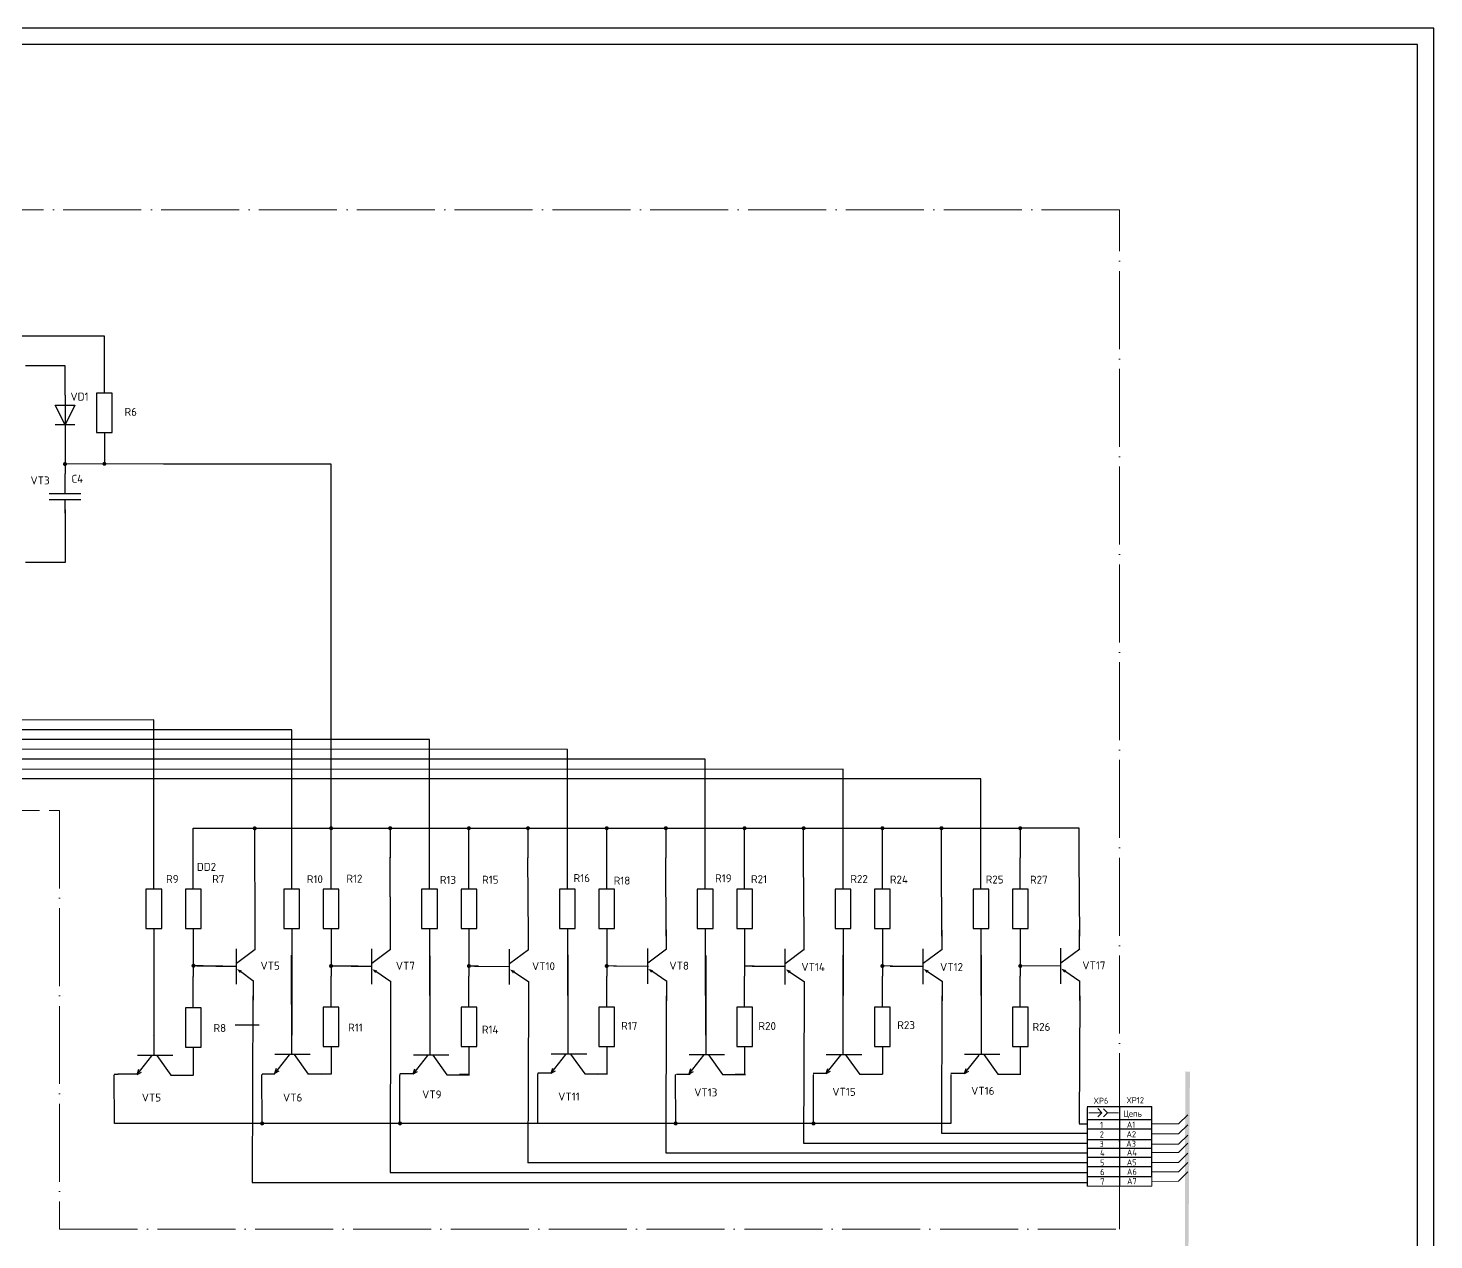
# Model space of a CAD drawing. Header units: millimetres. Extents: x 17259 to 18100, y 22778 to 23372.
# Drawn here: x 17667.1 to 18099.6, y 22999 to 23372 of the extents above; entities that cross this region are included whole.
import ezdxf

# ---------------------------------------------------------------- set-up
doc = ezdxf.new("R2010")
doc.units = ezdxf.units.MM
doc.linetypes.add('ACAD_ISO02W100', pattern=[15, 12, -3])
doc.linetypes.add('ACAD_ISO04W100', pattern=[30, 24, -3, 0, -3])
doc.layers.get('0').update_dxf_attribs({"lineweight": 15})
for name, color, linetype, lineweight in [('0.25-STAMP', 7, 'Continuous', 25), ('0.3-STAMP', 7, 'Continuous', 30), ('Рамка А1', 7, 'Continuous', 25)]:
    doc.layers.add(name, color=color, linetype=linetype, lineweight=lineweight)
doc.layers.add('SHEET1', color=7, linetype='Continuous')
doc.styles.get("Standard").update_dxf_attribs({"font": 'isocpeur.ttf'})
doc.styles.add('ГОСТ 2.304', font='cs_gost2304.shx')

# ---------------------------------------------------------------- blocks, each defined once
blk = doc.blocks.new('Рамка А1-горизонтально')
at = {"layer": '0.25-STAMP'}
blk.add_lwpolyline([(0, 0), (841, 0), (841, 594), (0, 594), (0, 0)], dxfattribs=at)
at = {"layer": '0.3-STAMP'}
blk.add_lwpolyline([(20, 5), (836, 5), (836, 589), (20, 589), (20, 5)], dxfattribs=at)

msp = doc.modelspace()

# ---------------------------------------------------------------- hatches: boundary and pattern name
h = msp.add_hatch(color=256)
h.dxf.hatch_style = 1
h.paths.add_polyline_path([(18024.07, 22990.41), (18024.59, 23050.82), (18023.55, 23050.82), (18023.14, 23050.85), (18023.03, 22990.41)])

# ---------------------------------------------------------------- linework, layer by layer
at = {"color": 0, "linetype": 'ACAD_ISO04W100', "lineweight": 20}
for p, q in [((18002.91, 23316.11), (17418.32, 23316.11)), ((18002.91, 23002.34), (18002.91, 23316.11)), ((17676.79, 23131.19), (17676.79, 23002.34)), ((17676.79, 23002.34), (18002.91, 23002.34))]:
    msp.add_line(p, q, dxfattribs=at)
at = {"color": 0, "linetype": 'ACAD_ISO02W100', "lineweight": 20}
msp.add_line((17643.56, 23131.19), (17676.79, 23131.19), dxfattribs=at)
for p, q in [((17993.46, 23038.12), (17995.69, 23038.12)), ((17995.69, 23038.12), (17997.49, 23038.12)), ((17997.49, 23038.12), (17996.21, 23039.4)), ((17997.49, 23038.12), (17996.21, 23036.85)), ((17999.22, 23038.12), (17997.95, 23039.39)), ((17999.22, 23038.12), (17997.95, 23036.85)), ((18002.55, 23038.12), (17999.22, 23038.12)), ((18012.85, 23034.7), (18021.06, 23034.7)), ((18021.06, 23034.7), (18023.92, 23037.51)), ((18021.06, 23031.62), (18023.92, 23034.43)), ((18012.85, 23031.62), (18021.06, 23031.62)), ((18021.06, 23028.44), (18023.92, 23031.26)), ((18012.85, 23028.44), (18021.06, 23028.44)), ((18012.85, 23025.94), (18021.06, 23025.94)), ((18021.06, 23025.94), (18023.92, 23028.75)), ((18021.06, 23022.85), (18023.92, 23025.66)), ((18012.85, 23022.85), (18021.06, 23022.85)), ((18021.06, 23019.97), (18023.92, 23022.79)), ((18012.85, 23019.97), (18021.06, 23019.97)), ((18012.85, 23015.52), (18012.85, 23018.53)), ((18012.85, 23017.02), (18021.02, 23017.09)), ((18021.02, 23017.09), (18023.88, 23019.9)), ((17992.96, 23015.52), (18012.85, 23015.52))]:
    msp.add_line(p, q)
at = {"linetype": 'Continuous'}
for points, const_width in [([(17678.75, 23237.82, 1), (17678.13, 23237.82, 1)], 0.616), ([(17678.51, 23237.82, 1), (17678.36, 23237.82, 1)], 0.154), ([(17678.51, 23237.82, 1), (17678.36, 23237.82, 1)], 0.154), ([(17678.51, 23237.82, 1), (17678.36, 23237.82, 1)], 0.154), ([(17690.86, 23237.89, 1), (17690.25, 23237.89, 1)], 0.616), ([(17690.63, 23237.89, 1), (17690.48, 23237.89, 1)], 0.154), ([(17690.63, 23237.89, 1), (17690.48, 23237.89, 1)], 0.154), ([(17690.63, 23237.89, 1), (17690.48, 23237.89, 1)], 0.154), ([(17736.15, 23125.73, 1), (17736, 23125.73, 1)], 0.154), ([(17736.15, 23125.73, 1), (17736, 23125.73, 1)], 0.154), ([(17736.15, 23125.73, 1), (17736, 23125.73, 1)], 0.154), ([(17737.13, 23125.68, 1), (17736.51, 23125.68, 1)], 0.616), ([(17760.62, 23125.73, 1), (17760, 23125.73, 1)], 0.616), ([(17760.39, 23125.73, 1), (17760.23, 23125.73, 1)], 0.154), ([(17760.39, 23125.73, 1), (17760.23, 23125.73, 1)], 0.154), ([(17760.39, 23125.73, 1), (17760.23, 23125.73, 1)], 0.154), ([(17760.39, 23125.73, 1), (17760.23, 23125.73, 1)], 0.154), ([(17778.79, 23125.73, 1), (17778.18, 23125.73, 1)], 0.616), ([(17778.56, 23125.73, 1), (17778.41, 23125.73, 1)], 0.154), ([(17778.56, 23125.73, 1), (17778.41, 23125.73, 1)], 0.154), ([(17778.56, 23125.73, 1), (17778.41, 23125.73, 1)], 0.154), ([(17803.03, 23125.73, 1), (17802.41, 23125.73, 1)], 0.616), ([(17802.8, 23125.73, 1), (17802.64, 23125.73, 1)], 0.154), ([(17802.8, 23125.73, 1), (17802.64, 23125.73, 1)], 0.154), ([(17802.8, 23125.73, 1), (17802.64, 23125.73, 1)], 0.154), ([(17821.2, 23125.73, 1), (17820.59, 23125.73, 1)], 0.616), ([(17820.97, 23125.73, 1), (17820.82, 23125.73, 1)], 0.154), ([(17820.97, 23125.73, 1), (17820.82, 23125.73, 1)], 0.154), ([(17820.97, 23125.73, 1), (17820.82, 23125.73, 1)], 0.154), ([(17845.44, 23125.73, 1), (17844.82, 23125.73, 1)], 0.616), ([(17845.21, 23125.73, 1), (17845.05, 23125.73, 1)], 0.154), ([(17845.21, 23125.73, 1), (17845.05, 23125.73, 1)], 0.154), ([(17845.21, 23125.73, 1), (17845.05, 23125.73, 1)], 0.154), ([(17863.62, 23125.73, 1), (17863, 23125.73, 1)], 0.616), ([(17863.38, 23125.73, 1), (17863.23, 23125.73, 1)], 0.154), ([(17863.38, 23125.73, 1), (17863.23, 23125.73, 1)], 0.154), ([(17863.38, 23125.73, 1), (17863.23, 23125.73, 1)], 0.154), ([(17887.85, 23125.73, 1), (17887.24, 23125.73, 1)], 0.616), ([(17887.62, 23125.73, 1), (17887.47, 23125.73, 1)], 0.154), ([(17887.62, 23125.73, 1), (17887.47, 23125.73, 1)], 0.154), ([(17887.62, 23125.73, 1), (17887.47, 23125.73, 1)], 0.154), ([(17906.03, 23125.73, 1), (17905.41, 23125.73, 1)], 0.616), ([(17905.8, 23125.73, 1), (17905.64, 23125.73, 1)], 0.154), ([(17905.8, 23125.73, 1), (17905.64, 23125.73, 1)], 0.154), ([(17905.8, 23125.73, 1), (17905.64, 23125.73, 1)], 0.154), ([(17930.26, 23125.73, 1), (17929.65, 23125.73, 1)], 0.616), ([(17930.03, 23125.73, 1), (17929.88, 23125.73, 1)], 0.154), ([(17930.03, 23125.73, 1), (17929.88, 23125.73, 1)], 0.154), ([(17930.03, 23125.73, 1), (17929.88, 23125.73, 1)], 0.154), ([(17948.44, 23125.73, 1), (17947.82, 23125.73, 1)], 0.616), ([(17948.21, 23125.73, 1), (17948.05, 23125.73, 1)], 0.154), ([(17948.21, 23125.73, 1), (17948.05, 23125.73, 1)], 0.154), ([(17948.21, 23125.73, 1), (17948.05, 23125.73, 1)], 0.154), ([(17972.67, 23125.73, 1), (17972.06, 23125.73, 1)], 0.616), ([(17972.44, 23125.73, 1), (17972.29, 23125.73, 1)], 0.154), ([(17972.44, 23125.73, 1), (17972.29, 23125.73, 1)], 0.154), ([(17972.44, 23125.73, 1), (17972.29, 23125.73, 1)], 0.154), ([(17718.28, 23083.4, 1), (17717.66, 23083.4, 1)], 0.616), ([(17760.62, 23083.32, 1), (17760, 23083.32, 1)], 0.616), ([(17760.39, 23083.32, 1), (17760.23, 23083.32, 1)], 0.154), ([(17760.39, 23083.32, 1), (17760.23, 23083.32, 1)], 0.154), ([(17760.39, 23083.32, 1), (17760.23, 23083.32, 1)], 0.154), ([(17803.03, 23083.32, 1), (17802.41, 23083.32, 1)], 0.616), ([(17802.8, 23083.32, 1), (17802.64, 23083.32, 1)], 0.154), ([(17802.8, 23083.32, 1), (17802.64, 23083.32, 1)], 0.154), ([(17802.8, 23083.32, 1), (17802.64, 23083.32, 1)], 0.154), ([(17845.44, 23083.32, 1), (17844.82, 23083.32, 1)], 0.616), ([(17845.21, 23083.32, 1), (17845.05, 23083.32, 1)], 0.154), ([(17845.21, 23083.32, 1), (17845.05, 23083.32, 1)], 0.154), ([(17845.21, 23083.32, 1), (17845.05, 23083.32, 1)], 0.154), ([(17930.26, 23083.32, 1), (17929.65, 23083.32, 1)], 0.616), ([(17930.03, 23083.32, 1), (17929.88, 23083.32, 1)], 0.154), ([(17930.03, 23083.32, 1), (17929.88, 23083.32, 1)], 0.154), ([(17930.03, 23083.32, 1), (17929.88, 23083.32, 1)], 0.154), ([(17972.67, 23083.32, 1), (17972.06, 23083.32, 1)], 0.616), ([(17972.44, 23083.32, 1), (17972.29, 23083.32, 1)], 0.154), ([(17972.44, 23083.32, 1), (17972.29, 23083.32, 1)], 0.154), ([(17972.44, 23083.32, 1), (17972.29, 23083.32, 1)], 0.154), ([(17739.41, 23034.85, 1), (17738.79, 23034.85, 1)], 0.616), ([(17739.18, 23034.85, 1), (17739.03, 23034.85, 1)], 0.154), ([(17739.18, 23034.85, 1), (17739.03, 23034.85, 1)], 0.154), ([(17739.18, 23034.85, 1), (17739.03, 23034.85, 1)], 0.154), ([(17781.82, 23034.85, 1), (17781.21, 23034.85, 1)], 0.616), ([(17781.59, 23034.85, 1), (17781.44, 23034.85, 1)], 0.154), ([(17781.59, 23034.85, 1), (17781.44, 23034.85, 1)], 0.154), ([(17781.59, 23034.85, 1), (17781.44, 23034.85, 1)], 0.154), ([(17866.65, 23034.85, 1), (17866.03, 23034.85, 1)], 0.616), ([(17866.41, 23034.85, 1), (17866.26, 23034.85, 1)], 0.154), ([(17866.41, 23034.85, 1), (17866.26, 23034.85, 1)], 0.154), ([(17866.41, 23034.85, 1), (17866.26, 23034.85, 1)], 0.154), ([(17909.06, 23034.85, 1), (17908.44, 23034.85, 1)], 0.616), ([(17908.83, 23034.85, 1), (17908.67, 23034.85, 1)], 0.154), ([(17908.83, 23034.85, 1), (17908.67, 23034.85, 1)], 0.154), ([(17908.83, 23034.85, 1), (17908.67, 23034.85, 1)], 0.154)]:
    msp.add_lwpolyline(points, format="xyb", close=True, dxfattribs=dict(at, const_width=const_width))
for centre, start, end in [((17932.98, 23083.31), 0, 180), ((17932.98, 23083.31), 180, 0), ((17705.79, 23061.95), 0, 180), ((17705.79, 23061.95), 180, 0)]:
    msp.add_arc(centre, 0.0769, start, end, dxfattribs=at)
at = {"layer": '0.25-STAMP'}
for p, q in [((17992.96, 23040.08), (18012.85, 23040.08)), ((17992.96, 23039.79), (17992.96, 23018.55)), ((18002.91, 23040.08), (18002.91, 23018.84)), ((18012.85, 23018.55), (18012.85, 23040.08)), ((18012.85, 23035.92), (17992.96, 23035.92)), ((18012.85, 23033.12), (17992.96, 23033.12)), ((17992.96, 23029.87), (18012.85, 23029.87)), ((17992.96, 23027.19), (18012.85, 23027.19)), ((17992.96, 23024.49), (18012.85, 23024.49)), ((18012.85, 23021.44), (17992.96, 23021.44)), ((17992.96, 23018.53), (18012.85, 23018.53))]:
    msp.add_line(p, q, dxfattribs=at)
at = {"layer": 'SHEET1', "linetype": 'Continuous'}
for p, q in [((17690.56, 23277.2), (17628.13, 23277.25)), ((17690.56, 23268.11), (17690.56, 23277.2)), ((17678.44, 23268.11), (17666.32, 23268.11)), ((17678.44, 23265.08), (17678.44, 23268.11)), ((17690.56, 23262.05), (17690.56, 23268.11)), ((17688.13, 23259.63), (17688.13, 23247.51)), ((17691.77, 23259.63), (17688.13, 23259.63)), ((17690.56, 23259.63), (17690.56, 23262.05)), ((17692.98, 23259.63), (17691.77, 23259.63)), ((17692.98, 23253.57), (17692.98, 23259.63)), ((17692.98, 23247.51), (17692.98, 23253.57)), ((17688.13, 23247.51), (17692.98, 23247.51)), ((17690.56, 23247.51), (17690.56, 23244.01)), ((17690.56, 23243.95), (17690.56, 23237.89)), ((17678.44, 23240.85), (17678.44, 23237.82)), ((17690.56, 23237.89), (17678.44, 23237.82)), ((17678.44, 23237.82), (17678.44, 23234.79)), ((17708.73, 23237.82), (17690.56, 23237.89)), ((17760.31, 23237.82), (17708.73, 23237.82)), ((17760.31, 23125.73), (17760.31, 23237.82)), ((17678.44, 23228.73), (17678.44, 23234.79)), ((17673.56, 23228.8), (17683.26, 23228.8)), ((17678.41, 23231.83), (17678.41, 23228.8)), ((17673.56, 23226.94), (17683.26, 23226.94)), ((17678.41, 23226.94), (17678.41, 23222.74)), ((17678.44, 23223.78), (17678.44, 23213.58)), ((17678.44, 23213.58), (17678.44, 23207.52)), ((17678.44, 23207.52), (17666.32, 23207.52)), ((17705.78, 23159.05), (17563.32, 23158.98)), ((17705.78, 23116.57), (17705.78, 23159.05)), ((17748.19, 23156.02), (17563.24, 23156.02)), ((17748.19, 23116.57), (17748.19, 23156.02)), ((17790.6, 23152.99), (17563.24, 23152.99)), ((17790.6, 23116.57), (17790.6, 23152.99)), ((17833.01, 23149.96), (17563.32, 23150.04)), ((17875.43, 23146.93), (17563.4, 23146.93)), ((17833.01, 23116.57), (17833.01, 23149.96)), ((17875.43, 23116.57), (17875.43, 23146.93)), ((17917.84, 23143.91), (17563.32, 23143.83)), ((17917.84, 23116.57), (17917.84, 23143.91)), ((17960.25, 23140.88), (17563.4, 23140.88)), ((17960.25, 23116.57), (17960.25, 23140.88)), ((17717.9, 23125.73), (17736.07, 23125.73)), ((17717.9, 23116.57), (17717.9, 23125.73)), ((17736.07, 23125.73), (17760.31, 23125.73)), ((17736.96, 23092.66), (17736.82, 23125.69)), ((17760.31, 23125.73), (17778.48, 23125.73)), ((17760.31, 23116.57), (17760.31, 23125.73)), ((17778.48, 23125.73), (17802.72, 23125.73)), ((17778.48, 23125.73), (17778.48, 23116.64)), ((17802.72, 23125.73), (17820.9, 23125.73)), ((17802.72, 23116.57), (17802.72, 23125.73)), ((17820.9, 23125.73), (17845.13, 23125.73)), ((17820.9, 23125.73), (17820.9, 23116.64)), ((17845.13, 23125.73), (17863.31, 23125.73)), ((17845.13, 23116.57), (17845.13, 23125.73)), ((17863.31, 23125.73), (17887.54, 23125.73)), ((17863.31, 23125.73), (17863.31, 23116.64)), ((17887.54, 23125.73), (17905.72, 23125.73)), ((17887.54, 23116.57), (17887.54, 23125.73)), ((17905.72, 23125.73), (17929.95, 23125.73)), ((17905.72, 23116.64), (17905.72, 23125.73)), ((17929.95, 23125.73), (17948.13, 23125.73)), ((17929.95, 23116.57), (17929.95, 23125.73)), ((17948.13, 23125.73), (17972.37, 23125.73)), ((17948.13, 23116.64), (17948.13, 23125.73)), ((17990.54, 23125.73), (17972.37, 23125.73)), ((17972.37, 23125.73), (17972.37, 23116.57)), ((17778.61, 23092.63), (17778.47, 23116.83)), ((17778.62, 23092.45), (17778.48, 23116.64)), ((17821.04, 23092.45), (17820.9, 23116.64)), ((17863.45, 23092.45), (17863.31, 23116.64)), ((17905.86, 23092.45), (17905.72, 23116.64)), ((17948.27, 23092.45), (17948.13, 23116.64)), ((17990.68, 23092.45), (17990.54, 23116.64)), ((17736.97, 23088.28), (17736.97, 23094.33)), ((17778.61, 23088.25), (17778.61, 23094.31)), ((17821.01, 23088.16), (17821.01, 23094.22)), ((17863.52, 23088.35), (17863.52, 23094.41)), ((17905.88, 23088.19), (17905.88, 23094.25)), ((17948.3, 23088.29), (17948.3, 23094.34)), ((17990.63, 23088.39), (17990.63, 23094.45)), ((17705.78, 23086.35), (17705.79, 23055.8)), ((17717.9, 23086.35), (17717.9, 23083.32)), ((17731.17, 23077.73), (17731.17, 23088.63)), ((17736.99, 23088.43), (17731.17, 23084.07)), ((17748.08, 23086.69), (17748.09, 23056.14)), ((17748.19, 23086.35), (17748.19, 23062.07)), ((17760.31, 23086.35), (17760.31, 23083.32)), ((17772.82, 23077.71), (17772.82, 23088.61)), ((17778.63, 23088.41), (17772.82, 23084.04)), ((17790.6, 23086.35), (17790.72, 23062.07)), ((17790.71, 23086.47), (17790.72, 23055.93)), ((17802.72, 23086.35), (17802.72, 23083.32)), ((17815.21, 23077.62), (17815.21, 23088.52)), ((17821.03, 23088.32), (17815.21, 23083.95)), ((17833.01, 23086.35), (17833.12, 23062.07)), ((17833.14, 23086.73), (17833.15, 23056.19)), ((17845.13, 23086.35), (17845.13, 23083.32)), ((17857.73, 23077.8), (17857.73, 23088.71)), ((17863.54, 23088.5), (17857.73, 23084.14)), ((17875.43, 23086.35), (17875.51, 23062.07)), ((17875.58, 23086.55), (17875.59, 23056.01)), ((17887.54, 23086.35), (17887.54, 23083.32)), ((17900.08, 23077.64), (17900.08, 23088.55)), ((17905.9, 23088.34), (17900.08, 23083.98)), ((17917.76, 23086.6), (17917.78, 23056.06)), ((17917.84, 23086.35), (17917.77, 23062.07)), ((17929.95, 23086.35), (17929.95, 23083.32)), ((17942.51, 23077.74), (17942.51, 23088.64)), ((17948.32, 23088.44), (17942.51, 23084.08)), ((17960.25, 23086.35), (17960.3, 23062.07)), ((17960.29, 23086.62), (17960.3, 23056.08)), ((17972.37, 23086.35), (17972.37, 23083.32)), ((17984.83, 23077.84), (17984.83, 23088.75)), ((17990.65, 23088.54), (17984.83, 23084.18)), ((17717.9, 23083.32), (17717.9, 23080.06)), ((17720.99, 23083.39), (17717.97, 23083.4)), ((17725.02, 23083.3), (17718.96, 23083.3)), ((17726.98, 23083.31), (17720.92, 23083.31)), ((17724.87, 23083.3), (17731.17, 23083.3)), ((17736.28, 23078.7), (17732.4, 23081.6)), ((17760.31, 23083.32), (17760.31, 23080.22)), ((17763.33, 23083.31), (17760.31, 23083.32)), ((17766.66, 23083.28), (17760.6, 23083.28)), ((17768.62, 23083.29), (17762.57, 23083.29)), ((17766.52, 23083.28), (17772.82, 23083.28)), ((17778.72, 23078.4), (17774.05, 23081.58)), ((17805.72, 23083.24), (17802.69, 23083.24)), ((17802.72, 23083.32), (17802.72, 23080.22)), ((17804.44, 23083.27), (17815.21, 23083.18)), ((17821.11, 23078.31), (17816.44, 23081.49)), ((17845.13, 23083.32), (17845.13, 23080.22)), ((17848.15, 23083.31), (17845.13, 23083.32)), ((17847.18, 23083.35), (17857.95, 23083.27)), ((17863.63, 23078.5), (17858.96, 23081.68)), ((17890.53, 23083.22), (17887.5, 23083.23)), ((17887.54, 23083.32), (17887.54, 23080.22)), ((17889.87, 23083.23), (17900.08, 23083.21)), ((17905.98, 23078.34), (17901.31, 23081.52)), ((17929.95, 23083.32), (17929.95, 23080.22)), ((17932.98, 23083.31), (17929.95, 23083.32)), ((17932.38, 23083.29), (17942.51, 23083.31)), ((17948.41, 23078.44), (17943.74, 23081.61)), ((17972.37, 23083.32), (17972.37, 23080.22)), ((17972.4, 23083.42), (17984.83, 23083.41)), ((17990.74, 23078.54), (17986.07, 23081.72)), ((17736.32, 23078.8), (17736.32, 23072.75)), ((17778.61, 23078.57), (17778.61, 23072.51)), ((17821.01, 23078.48), (17821.01, 23072.42)), ((17863.52, 23078.67), (17863.52, 23072.61)), ((17905.88, 23078.5), (17905.88, 23072.45)), ((17948.3, 23078.6), (17948.3, 23072.54)), ((17990.63, 23078.71), (17990.63, 23072.65)), ((17736.21, 23074.17), (17736.07, 23016.67)), ((17778.62, 23074.17), (17778.48, 23019.7)), ((17821.04, 23074.17), (17820.9, 23022.73)), ((17863.45, 23074.17), (17863.31, 23025.76)), ((17905.86, 23074.17), (17905.72, 23028.79)), ((17948.27, 23074.17), (17948.13, 23031.82)), ((17990.68, 23074.17), (17990.54, 23034.85)), ((17730.75, 23065.2), (17738.14, 23065.2)), ((17700.67, 23049.93), (17705.18, 23055.63)), ((17711.6, 23055.75), (17700.7, 23055.75)), ((17711.11, 23049.71), (17706.76, 23055.75)), ((17742.97, 23050.27), (17747.48, 23055.97)), ((17753.9, 23056.09), (17743, 23056.09)), ((17753.41, 23050.05), (17749.06, 23056.09)), ((17785.6, 23050.06), (17790.11, 23055.76)), ((17796.53, 23055.88), (17785.62, 23055.88)), ((17796.03, 23049.83), (17791.68, 23055.88)), ((17828.02, 23050.32), (17832.54, 23056.02)), ((17838.96, 23056.14), (17828.05, 23056.14)), ((17838.46, 23050.09), (17834.11, 23056.14)), ((17870.47, 23050.14), (17874.98, 23055.84)), ((17881.4, 23055.96), (17870.49, 23055.96)), ((17880.9, 23049.91), (17876.55, 23055.96)), ((17912.65, 23050.18), (17917.17, 23055.88)), ((17923.59, 23056), (17912.68, 23056)), ((17923.09, 23049.96), (17918.74, 23056)), ((17955.18, 23050.21), (17959.69, 23055.91)), ((17966.12, 23056.03), (17955.21, 23056.03)), ((17965.62, 23049.99), (17961.27, 23056.03)), ((17700.68, 23049.94), (17702.01, 23050.67)), ((17700.69, 23049.95), (17701.17, 23051.53)), ((17742.98, 23050.28), (17744.31, 23051.01)), ((17742.99, 23050.29), (17743.47, 23051.87)), ((17785.61, 23050.08), (17786.1, 23051.65)), ((17785.61, 23050.07), (17786.94, 23050.8)), ((17828.04, 23050.34), (17828.53, 23051.91)), ((17828.04, 23050.33), (17829.37, 23051.06)), ((17870.48, 23050.16), (17870.97, 23051.73)), ((17870.48, 23050.15), (17871.81, 23050.88)), ((17912.66, 23050.19), (17914, 23050.92)), ((17912.67, 23050.2), (17913.16, 23051.78)), ((17955.19, 23050.22), (17956.52, 23050.95)), ((17955.2, 23050.23), (17955.68, 23051.81)), ((17693.61, 23049.97), (17694.79, 23049.97)), ((17693.66, 23034.85), (17693.61, 23049.8)), ((17700.75, 23049.98), (17694.69, 23049.98)), ((17710.99, 23049.73), (17718.01, 23049.73)), ((17739.05, 23049.8), (17739.1, 23049.96)), ((17739.1, 23034.85), (17739.05, 23049.8)), ((17743.05, 23050.04), (17739.1, 23050.03)), ((17753.29, 23050.07), (17760.31, 23050.07)), ((17760.31, 23049.99), (17757.28, 23049.96)), ((17785.68, 23050.1), (17781.46, 23050.1)), ((17781.47, 23049.8), (17781.64, 23049.96)), ((17781.51, 23034.85), (17781.47, 23049.8)), ((17795.92, 23049.86), (17802.94, 23049.86)), ((17802.72, 23049.99), (17799.81, 23049.96)), ((17823.88, 23049.8), (17824.03, 23050.37)), ((17823.93, 23034.85), (17823.88, 23049.8)), ((17828.11, 23050.36), (17823.92, 23050.36)), ((17838.35, 23050.12), (17845.36, 23050.12)), ((17845.13, 23049.99), (17842.21, 23049.96)), ((17866.29, 23049.8), (17866.42, 23049.96)), ((17866.34, 23034.85), (17866.29, 23049.8)), ((17870.75, 23049.96), (17866.56, 23049.96)), ((17880.79, 23049.94), (17887.8, 23049.94)), ((17887.54, 23049.99), (17884.6, 23049.96)), ((17912.74, 23050.23), (17908.68, 23050.23)), ((17908.7, 23049.8), (17908.68, 23049.96)), ((17908.75, 23034.85), (17908.7, 23049.8)), ((17922.98, 23049.98), (17929.99, 23049.98)), ((17929.95, 23049.99), (17926.86, 23049.96)), ((17955.26, 23050.26), (17951.01, 23050.23)), ((17951.14, 23034.93), (17951.1, 23049.89)), ((17965.5, 23050.01), (17972.52, 23050.01)), ((17972.37, 23049.99), (17969.39, 23049.96)), ((17739.1, 23034.85), (17693.66, 23034.85)), ((17781.51, 23034.85), (17739.1, 23034.85)), ((17823.93, 23034.85), (17781.51, 23034.85)), ((17866.34, 23034.85), (17823.93, 23034.85)), ((17908.75, 23034.85), (17866.34, 23034.85)), ((17951.16, 23034.85), (17908.75, 23034.85)), ((17948.13, 23031.82), (17992.96, 23031.82)), ((17863.31, 23025.76), (17992.96, 23025.76)), ((17905.72, 23028.79), (17992.96, 23028.79)), ((17992.96, 23022.73), (17820.9, 23022.73)), ((17736.07, 23016.67), (17992.96, 23016.67)), ((17778.48, 23019.7), (17992.96, 23019.7))]:
    msp.add_line(p, q, dxfattribs=at)
at = {"layer": 'SHEET1', "linetype": 'ACAD_ISO04W100'}
for p, q in [((17678.44, 23259.02), (17678.44, 23265.08)), ((17678.44, 23259.02), (17678.44, 23246.9)), ((17675.41, 23255.99), (17681.47, 23255.99)), ((17678.44, 23249.93), (17675.41, 23255.99)), ((17681.47, 23255.99), (17678.44, 23249.93)), ((17681.47, 23249.93), (17675.41, 23249.93)), ((17678.44, 23246.9), (17678.44, 23240.85)), ((17990.54, 23116.64), (17990.54, 23125.73)), ((17705.78, 23110.51), (17705.78, 23116.57)), ((17717.9, 23110.51), (17717.9, 23116.57)), ((17748.19, 23110.51), (17748.19, 23116.57)), ((17760.31, 23110.51), (17760.31, 23116.57)), ((17790.6, 23110.51), (17790.6, 23116.57)), ((17802.72, 23110.51), (17802.72, 23116.57)), ((17833.01, 23110.51), (17833.01, 23116.57)), ((17845.13, 23110.51), (17845.13, 23116.57)), ((17875.43, 23110.51), (17875.43, 23116.57)), ((17887.54, 23110.51), (17887.54, 23116.57)), ((17917.84, 23110.51), (17917.84, 23116.57)), ((17929.95, 23110.51), (17929.95, 23116.57)), ((17960.25, 23110.51), (17960.25, 23116.57)), ((17972.37, 23110.51), (17972.37, 23116.57)), ((17708.2, 23106.95), (17703.36, 23106.95)), ((17703.36, 23106.95), (17703.36, 23100.89)), ((17705.78, 23106.95), (17705.78, 23110.45)), ((17708.2, 23094.83), (17708.2, 23106.95)), ((17720.32, 23106.95), (17715.47, 23106.95)), ((17715.47, 23106.95), (17715.47, 23100.89)), ((17717.9, 23106.95), (17717.9, 23110.45)), ((17720.32, 23094.83), (17720.32, 23106.95)), ((17750.61, 23106.95), (17745.77, 23106.95)), ((17745.77, 23106.95), (17745.77, 23100.89)), ((17748.19, 23106.95), (17748.19, 23110.45)), ((17750.61, 23094.83), (17750.61, 23106.95)), ((17762.73, 23106.95), (17757.88, 23106.95)), ((17757.88, 23106.95), (17757.88, 23100.89)), ((17760.31, 23106.95), (17760.31, 23110.45)), ((17762.73, 23094.83), (17762.73, 23106.95)), ((17793.03, 23106.95), (17788.18, 23106.95)), ((17788.18, 23106.95), (17788.18, 23100.89)), ((17790.6, 23106.95), (17790.6, 23110.45)), ((17793.03, 23094.83), (17793.03, 23106.95)), ((17805.14, 23106.95), (17800.3, 23106.95)), ((17800.3, 23106.95), (17800.3, 23100.89)), ((17802.72, 23106.95), (17802.72, 23110.45)), ((17805.14, 23094.83), (17805.14, 23106.95)), ((17835.44, 23106.95), (17830.59, 23106.95)), ((17830.59, 23106.95), (17830.59, 23100.89)), ((17833.01, 23106.95), (17833.01, 23110.45)), ((17835.44, 23094.83), (17835.44, 23106.95)), ((17847.56, 23106.95), (17842.71, 23106.95)), ((17842.71, 23106.95), (17842.71, 23100.89)), ((17845.13, 23106.95), (17845.13, 23110.45)), ((17847.56, 23094.83), (17847.56, 23106.95)), ((17877.85, 23106.95), (17873, 23106.95)), ((17873, 23106.95), (17873, 23100.89)), ((17875.43, 23106.95), (17875.43, 23110.45)), ((17877.85, 23094.83), (17877.85, 23106.95)), ((17889.97, 23106.95), (17885.12, 23106.95)), ((17885.12, 23106.95), (17885.12, 23100.89)), ((17887.54, 23106.95), (17887.54, 23110.45)), ((17889.97, 23094.83), (17889.97, 23106.95)), ((17920.26, 23106.95), (17915.41, 23106.95)), ((17915.41, 23106.95), (17915.41, 23100.89)), ((17917.84, 23106.95), (17917.84, 23110.45)), ((17920.26, 23094.83), (17920.26, 23106.95)), ((17932.38, 23106.95), (17927.53, 23106.95)), ((17927.53, 23106.95), (17927.53, 23100.89)), ((17929.95, 23106.95), (17929.95, 23110.45)), ((17932.38, 23094.83), (17932.38, 23106.95)), ((17962.67, 23106.95), (17957.83, 23106.95)), ((17957.83, 23106.95), (17957.83, 23100.89)), ((17960.25, 23106.95), (17960.25, 23110.45)), ((17962.67, 23094.83), (17962.67, 23106.95)), ((17974.79, 23106.95), (17969.94, 23106.95)), ((17969.94, 23106.95), (17969.94, 23100.89)), ((17972.37, 23106.95), (17972.37, 23110.45)), ((17974.79, 23094.83), (17974.79, 23106.95)), ((17703.36, 23100.89), (17703.36, 23094.83)), ((17715.47, 23100.89), (17715.47, 23094.83)), ((17745.77, 23100.89), (17745.77, 23094.83)), ((17757.88, 23100.89), (17757.88, 23094.83)), ((17788.18, 23100.89), (17788.18, 23094.83)), ((17800.3, 23100.89), (17800.3, 23094.83)), ((17830.59, 23100.89), (17830.59, 23094.83)), ((17842.71, 23100.89), (17842.71, 23094.83)), ((17873, 23100.89), (17873, 23094.83)), ((17885.12, 23100.89), (17885.12, 23094.83)), ((17915.41, 23100.89), (17915.41, 23094.83)), ((17927.53, 23100.89), (17927.53, 23094.83)), ((17957.83, 23100.89), (17957.83, 23094.83)), ((17969.94, 23100.89), (17969.94, 23094.83)), ((17703.36, 23094.83), (17704.57, 23094.83)), ((17704.57, 23094.83), (17708.2, 23094.83)), ((17705.78, 23094.83), (17705.78, 23092.41)), ((17715.47, 23094.83), (17716.68, 23094.83)), ((17716.68, 23094.83), (17720.32, 23094.83)), ((17717.9, 23094.83), (17717.9, 23092.41)), ((17745.77, 23094.83), (17746.98, 23094.83)), ((17746.98, 23094.83), (17750.61, 23094.83)), ((17748.19, 23094.83), (17748.19, 23092.41)), ((17757.88, 23094.83), (17759.1, 23094.83)), ((17759.1, 23094.83), (17762.73, 23094.83)), ((17760.31, 23094.83), (17760.31, 23092.41)), ((17788.18, 23094.83), (17789.39, 23094.83)), ((17789.39, 23094.83), (17793.03, 23094.83)), ((17790.6, 23094.83), (17790.6, 23092.41)), ((17800.3, 23094.83), (17801.51, 23094.83)), ((17801.51, 23094.83), (17805.14, 23094.83)), ((17802.72, 23094.83), (17802.72, 23092.41)), ((17830.59, 23094.83), (17831.8, 23094.83)), ((17831.8, 23094.83), (17835.44, 23094.83)), ((17833.01, 23094.83), (17833.01, 23092.41)), ((17842.71, 23094.83), (17843.92, 23094.83)), ((17843.92, 23094.83), (17847.56, 23094.83)), ((17845.13, 23094.83), (17845.13, 23092.41)), ((17873, 23094.83), (17874.21, 23094.83)), ((17874.21, 23094.83), (17877.85, 23094.83)), ((17875.43, 23094.83), (17875.43, 23092.41)), ((17885.12, 23094.83), (17886.33, 23094.83)), ((17886.33, 23094.83), (17889.97, 23094.83)), ((17887.54, 23094.83), (17887.54, 23092.41)), ((17915.41, 23094.83), (17916.63, 23094.83)), ((17916.63, 23094.83), (17920.26, 23094.83)), ((17917.84, 23094.83), (17917.84, 23092.41)), ((17927.53, 23094.83), (17928.74, 23094.83)), ((17928.74, 23094.83), (17932.38, 23094.83)), ((17929.95, 23094.83), (17929.95, 23092.41)), ((17957.83, 23094.83), (17959.04, 23094.83)), ((17959.04, 23094.83), (17962.67, 23094.83)), ((17960.25, 23094.83), (17960.25, 23092.41)), ((17969.94, 23094.83), (17971.15, 23094.83)), ((17971.15, 23094.83), (17974.79, 23094.83)), ((17972.37, 23094.83), (17972.37, 23092.41)), ((17705.78, 23092.41), (17705.78, 23086.35)), ((17717.9, 23092.41), (17717.9, 23086.35)), ((17748.19, 23092.41), (17748.19, 23086.35)), ((17760.31, 23092.41), (17760.31, 23086.35)), ((17790.6, 23092.41), (17790.6, 23086.35)), ((17802.72, 23092.41), (17802.72, 23086.35)), ((17833.01, 23092.41), (17833.01, 23086.35)), ((17845.13, 23092.41), (17845.13, 23086.35)), ((17875.43, 23092.41), (17875.43, 23086.35)), ((17887.54, 23092.41), (17887.54, 23086.35)), ((17917.84, 23092.41), (17917.84, 23086.35)), ((17929.95, 23092.41), (17929.95, 23086.35)), ((17960.25, 23092.41), (17960.25, 23086.35)), ((17972.37, 23092.41), (17972.37, 23086.35)), ((17717.9, 23074), (17717.9, 23080.06)), ((17760.31, 23074.16), (17760.31, 23080.22)), ((17802.72, 23074.16), (17802.72, 23080.22)), ((17845.13, 23074.16), (17845.13, 23080.22)), ((17887.54, 23074.16), (17887.54, 23080.22)), ((17929.95, 23074.16), (17929.95, 23080.22)), ((17972.37, 23074.16), (17972.37, 23080.22)), ((17717.9, 23070.44), (17717.9, 23073.94)), ((17760.31, 23070.59), (17760.31, 23074.1)), ((17802.72, 23070.59), (17802.72, 23074.1)), ((17845.13, 23070.59), (17845.13, 23074.1)), ((17887.54, 23070.59), (17887.54, 23074.1)), ((17929.95, 23070.59), (17929.95, 23074.1)), ((17972.37, 23070.59), (17972.37, 23074.1)), ((17720.33, 23070.44), (17715.48, 23070.44)), ((17715.48, 23070.44), (17715.48, 23064.38)), ((17720.33, 23058.32), (17720.33, 23070.44)), ((17762.73, 23070.59), (17757.88, 23070.59)), ((17757.88, 23070.59), (17757.88, 23064.53)), ((17762.73, 23058.48), (17762.73, 23070.59)), ((17805.14, 23070.59), (17800.3, 23070.59)), ((17800.3, 23070.59), (17800.3, 23064.53)), ((17847.56, 23070.59), (17842.71, 23070.59)), ((17842.71, 23070.59), (17842.71, 23064.53)), ((17847.56, 23058.48), (17847.56, 23070.59)), ((17889.97, 23070.59), (17885.12, 23070.59)), ((17885.12, 23070.59), (17885.12, 23064.53)), ((17889.97, 23058.48), (17889.97, 23070.59)), ((17932.38, 23070.59), (17927.53, 23070.59)), ((17927.53, 23070.59), (17927.53, 23064.53)), ((17932.38, 23058.48), (17932.38, 23070.59)), ((17974.79, 23070.59), (17969.94, 23070.59)), ((17969.94, 23070.59), (17969.94, 23064.53)), ((17974.79, 23058.48), (17974.79, 23070.59)), ((17715.48, 23064.38), (17715.48, 23058.32)), ((17757.88, 23064.53), (17757.88, 23058.48)), ((17800.3, 23064.53), (17800.3, 23058.48)), ((17842.71, 23064.53), (17842.71, 23058.48)), ((17885.12, 23064.53), (17885.12, 23058.48)), ((17927.53, 23064.53), (17927.53, 23058.48)), ((17969.94, 23064.53), (17969.94, 23058.48)), ((17715.48, 23058.32), (17716.69, 23058.32)), ((17716.69, 23058.32), (17720.33, 23058.32)), ((17717.9, 23058.32), (17717.9, 23055.9)), ((17717.9, 23055.9), (17717.9, 23049.84)), ((17757.88, 23058.48), (17759.1, 23058.48)), ((17759.1, 23058.48), (17762.73, 23058.48)), ((17760.31, 23058.48), (17760.31, 23056.05)), ((17760.31, 23056.05), (17760.31, 23049.99)), ((17800.3, 23058.48), (17801.51, 23058.48)), ((17801.51, 23058.48), (17805.14, 23058.48)), ((17802.72, 23058.48), (17802.72, 23056.05)), ((17802.72, 23056.05), (17802.72, 23049.99)), ((17842.71, 23058.48), (17843.92, 23058.48)), ((17843.92, 23058.48), (17847.56, 23058.48)), ((17845.13, 23058.48), (17845.13, 23056.05)), ((17845.13, 23056.05), (17845.13, 23049.99)), ((17885.12, 23058.48), (17886.33, 23058.48)), ((17886.33, 23058.48), (17889.97, 23058.48)), ((17887.54, 23058.48), (17887.54, 23056.05)), ((17887.54, 23056.05), (17887.54, 23049.99)), ((17927.53, 23058.48), (17928.74, 23058.48)), ((17928.74, 23058.48), (17932.38, 23058.48)), ((17929.95, 23058.48), (17929.95, 23056.05)), ((17929.95, 23056.05), (17929.95, 23049.99)), ((17969.94, 23058.48), (17971.15, 23058.48)), ((17971.15, 23058.48), (17974.79, 23058.48)), ((17972.37, 23058.48), (17972.37, 23056.05)), ((17972.37, 23056.05), (17972.37, 23049.99))]:
    msp.add_line(p, q, dxfattribs=at)
at = {"layer": 'SHEET1', "linetype": 'ACAD_ISO04W100', "lineweight": -2}
msp.add_line((17805.14, 23058.48), (17805.14, 23070.59), dxfattribs=at)
at = {"layer": 'SHEET1'}
for p, q in [((17990.54, 23034.77), (17992.96, 23034.77)), ((17992.96, 23018.53), (17992.96, 23015.52)), ((18002.91, 23018.84), (18002.91, 23015.52))]:
    msp.add_line(p, q, dxfattribs=at)
for points in [[(17731.33, 23082.37), (17732.25, 23081.14), (17732.86, 23081.91)], [(17772.97, 23082.35), (17773.89, 23081.12), (17774.51, 23081.89)], [(17815.37, 23082.26), (17816.29, 23081.03), (17816.9, 23081.8)], [(17857.88, 23082.45), (17858.8, 23081.22), (17859.42, 23081.99)], [(17900.24, 23082.29), (17901.16, 23081.06), (17901.78, 23081.83)], [(17942.66, 23082.38), (17943.58, 23081.15), (17944.2, 23081.92)], [(17984.99, 23082.49), (17985.91, 23081.26), (17986.53, 23082.03)]]:
    msp.add_solid(points, dxfattribs=at)

# ---------------------------------------------------------------- block references
at = {"layer": 'Рамка А1'}
msp.add_blockref('Рамка А1-горизонтально', (17258.64, 22778.02), dxfattribs=at)

# ---------------------------------------------------------------- texts
at = {"layer": '0.25-STAMP', "lineweight": -2, "style": 'ГОСТ 2.304'}
for s, height, p in [('XP6', 1.913, (17994.91, 23040.88)), ('XP12', 1.913, (18005.02, 23041.03)), ('Цепь', 1.913, (18004.08, 23036.93)), ('1', 1.91, (17996.92, 23033.43)), ('A1', 1.913, (18005.16, 23033.51)), ('3', 1.91, (17996.74, 23027.56)), ('2', 1.91, (17996.83, 23030.49)), ('A3', 1.913, (18004.98, 23027.64)), ('A2', 1.913, (18005.07, 23030.58)), ('4', 1.91, (17996.92, 23024.86)), ('A4', 1.913, (18005.16, 23024.95)), ('5', 1.91, (17996.91, 23021.82)), ('6', 1.91, (17996.95, 23018.94)), ('A5', 1.913, (18005.15, 23021.9)), ('A6', 1.913, (18005.2, 23019.02)), ('7', 1.91, (17996.99, 23016.02)), ('A7', 1.913, (18005.23, 23016.11))]:
    msp.add_text(s, height=height, dxfattribs=at).set_placement(p)
at = {"layer": 'SHEET1'}
for s, p in [('VD1', (17680.11, 23257.36)), ('R6', (17696.75, 23252.66)), ('VT3', (17667.83, 23231.55)), ('R9', (17709.55, 23108.86)), ('DD2', (17719, 23112.59)), ('R7', (17723.74, 23108.86)), ('R10', (17752.84, 23108.81)), ('R12', (17765.01, 23108.97)), ('R16', (17834.92, 23109.14)), ('R19', (17878.48, 23109.08)), ('R21', (17889.51, 23108.81)), ('R22', (17920.08, 23108.86)), ('R13', (17793.77, 23108.59)), ('R15', (17806.78, 23108.64)), ('R18', (17847.26, 23108.37)), ('R24', (17932.25, 23108.7)), ('R25', (17961.72, 23108.7)), ('R27', (17975.36, 23108.64)), ('VT5', (17738.59, 23082.17)), ('VT7', (17780.23, 23082.15)), ('VT10', (17822.13, 23082.02)), ('VT8', (17864.41, 23082.16)), ('VT14', (17905.02, 23081.78)), ('VT12', (17947.69, 23081.76)), ('VT17', (17991.47, 23082.26)), ('R8', (17724.13, 23062.99)), ('R11', (17765.55, 23063.14)), ('R17', (17849.56, 23063.66)), ('R20', (17891.8, 23063.6)), ('R23', (17934.53, 23063.87)), ('R26', (17976.14, 23063.33)), ('VT5', (17702.06, 23041.59)), ('VT6', (17745.51, 23041.59)), ('VT9', (17788.33, 23042.54)), ('VT11', (17830.19, 23041.9)), ('VT13', (17872.05, 23043.17)), ('VT15', (17914.55, 23043.34)), ('VT16', (17957.26, 23043.65))]:
    msp.add_text(s, height=2.462, dxfattribs=at).set_placement(p)
msp.add_text('С4', height=2.462, rotation=0.4398, dxfattribs=at).set_placement((17680.52, 23232.04))
at = {"layer": 'SHEET1', "lineweight": -2}
msp.add_text('R14', height=2.462, dxfattribs=at).set_placement((17806.71, 23062.51))

doc.saveas('drawing.dxf')
